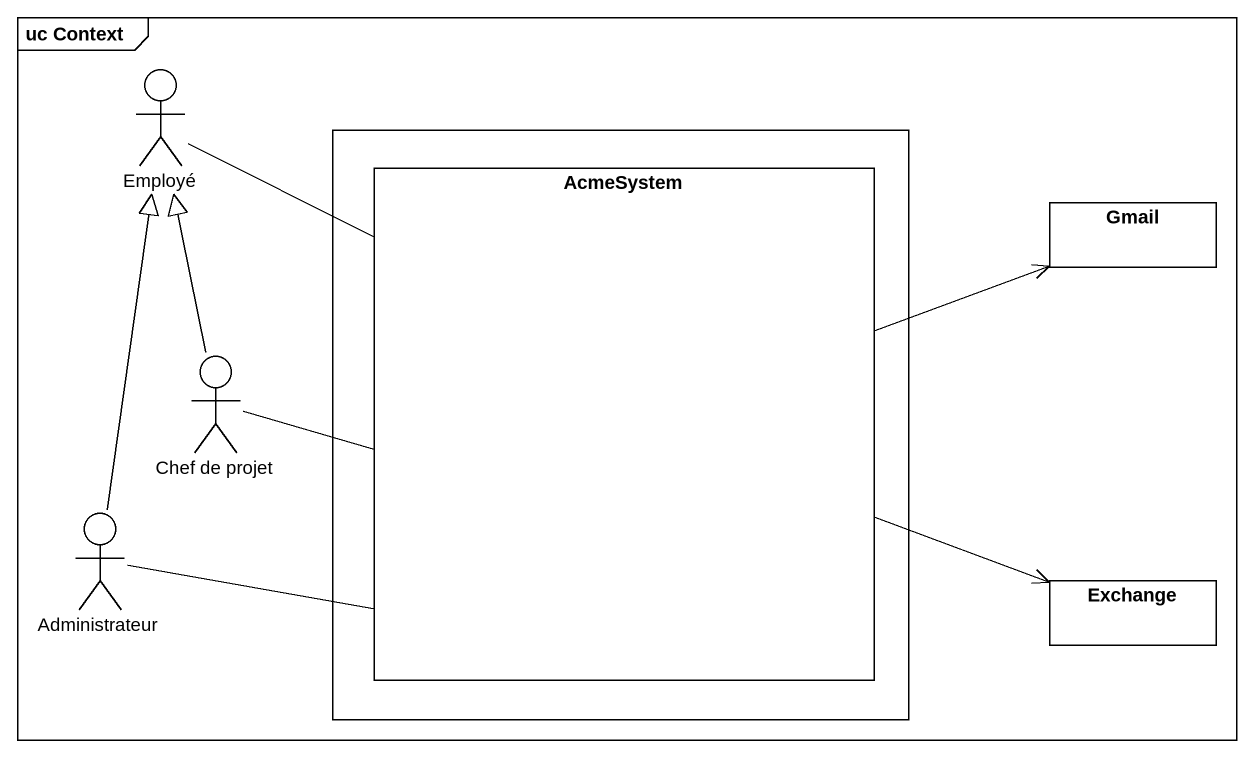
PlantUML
@startuml
mainframe uc Context
actor Employé
rectangle " " as rectangle1 {
  rectangle AcmeSystem
}
rectangle Gmail
actor "Chef de projet" as Chef_de_projet
actor Administrateur
rectangle Exchange
Employé -right- AcmeSystem
AcmeSystem -right-> Gmail
AcmeSystem -right-> Exchange
Chef_de_projet -up-|> Employé
Chef_de_projet -right- AcmeSystem
Administrateur -up-|> Employé
Administrateur -right- AcmeSystem
@enduml
